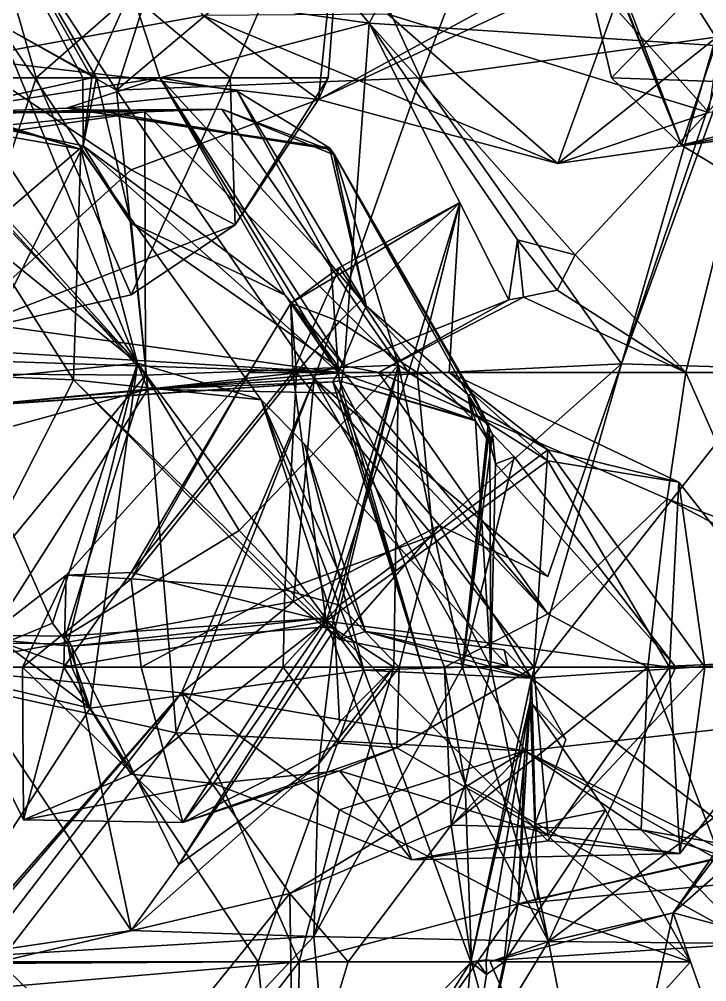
# Model space of a CAD drawing. Extents: x 290083 to 295691, y 4553739 to 4561622.
# Drawn here: x 293932.8 to 293974.4, y 4558709.7 to 4558767.9 of the extents above; entities that cross this region are included whole.
import ezdxf

# ---------------------------------------------------------------- set-up
doc = ezdxf.new("R2010")
doc.units = 0
doc.layers.add('Au_ppm_Pref_-_0_3', color=7, linetype='CONTINUOUS')

msp = doc.modelspace()

# ---------------------------------------------------------------- linework, layer by layer
at = {"layer": 'Au_ppm_Pref_-_0_3'}
for points in [[(293929.527, 4558765.541, 1824.184), (293943.93, 4558768.142, 1818.07), (293932.595, 4558784.515, 1819.103)], [(293941.845, 4558782.195, 1893.577), (293962.679, 4558783.685, 1895.039), (293953.97, 4558767.676, 1892.701)], [(293977.991, 4558766.121, 1894.786), (293953.97, 4558767.676, 1892.701), (293962.679, 4558783.685, 1895.039)], [(293977.991, 4558766.121, 1894.786), (293962.679, 4558783.685, 1895.039), (293976.051, 4558782.249, 1900.792)], [(293964.336, 4558783.5, 1871.486), (293952.18, 4558774.994, 1874.426), (293957.063, 4558764.377, 1873.189)], [(293957.063, 4558764.377, 1873.189), (293974.922, 4558766.833, 1869.67), (293964.336, 4558783.5, 1871.486)], [(293964.336, 4558783.5, 1871.486), (293974.922, 4558766.833, 1869.67), (293989.459, 4558782.708, 1870.657)], [(293938.682, 4558763.618, 1876.921), (293944.576, 4558782.195, 1873.242), (293926.735, 4558781.813, 1876.881)], [(293927.236, 4558781.921, 1888.694), (293939.581, 4558769.705, 1890.481), (293937.193, 4558764.377, 1889.831)], [(293936.642, 4558764.377, 1888.705), (293927.236, 4558781.921, 1888.694), (293937.193, 4558764.377, 1889.831)], [(293927.236, 4558781.921, 1888.694), (293937.482, 4558764.377, 1887.716), (293931.478, 4558767.673, 1882.766)], [(293927.236, 4558781.921, 1888.694), (293936.642, 4558764.377, 1888.705), (293937.482, 4558764.377, 1887.716)], [(293952.18, 4558774.994, 1874.426), (293944.576, 4558782.195, 1873.242), (293938.682, 4558763.618, 1876.921)], [(293953.97, 4558767.676, 1892.701), (293939.581, 4558769.705, 1890.481), (293941.845, 4558782.195, 1893.577)], [(293931.478, 4558767.673, 1882.766), (293938.682, 4558763.618, 1876.921), (293926.735, 4558781.813, 1876.881)], [(293964.779, 4558781.701, 1930.116), (293964.268, 4558781.472, 1930.281), (293972.857, 4558760.289, 1929.885)], [(293964.779, 4558780.513, 1930.841), (293972.857, 4558760.289, 1929.885), (293964.268, 4558781.472, 1930.281)], [(293964.779, 4558781.701, 1930.116), (293972.857, 4558760.289, 1929.885), (293979.771, 4558780.672, 1925.382)], [(293977.264, 4558781.603, 1805.11), (293964.779, 4558773.149, 1808.479), (293974.503, 4558762.281, 1811.107)], [(293927.385, 4558764.377, 1829.312), (293929.03, 4558781.034, 1828.733), (293933.828, 4558764.377, 1832.024)], [(293929.03, 4558781.034, 1828.733), (293939.581, 4558769.435, 1830.998), (293933.828, 4558764.377, 1832.024)], [(293939.581, 4558769.435, 1830.998), (293952.726, 4558781.037, 1829.916), (293945.568, 4558764.377, 1832.135)], [(293951.477, 4558764.377, 1829.312), (293945.568, 4558764.377, 1832.135), (293952.726, 4558781.037, 1829.916)], [(293964.779, 4558769.552, 1827.587), (293950.894, 4558763.048, 1823.489), (293952.726, 4558781.037, 1829.916)], [(293950.894, 4558763.048, 1823.489), (293951.477, 4558764.377, 1829.312), (293952.726, 4558781.037, 1829.916)], [(293977.379, 4558773.323, 1933.263), (293968.627, 4558764.377, 1934.406), (293964.779, 4558780.513, 1930.841)], [(293964.779, 4558780.513, 1930.841), (293968.627, 4558764.377, 1934.406), (293972.857, 4558760.289, 1929.885)], [(293990.633, 4558764.827, 1924.56), (293979.771, 4558780.672, 1925.382), (293972.857, 4558760.289, 1929.885)], [(293957.063, 4558764.377, 1873.189), (293952.18, 4558774.994, 1874.426), (293938.682, 4558763.618, 1876.921)], [(293970.672, 4558773.861, 1823.373), (293950.894, 4558763.048, 1823.489), (293964.779, 4558769.552, 1827.587)], [(293970.672, 4558773.861, 1823.373), (293965.383, 4558759.18, 1817.816), (293950.894, 4558763.048, 1823.489)], [(293970.672, 4558773.861, 1823.373), (293979.709, 4558770.593, 1822.399), (293965.383, 4558759.18, 1817.816)], [(293964.779, 4558773.149, 1808.479), (293955.09, 4558768.211, 1812.718), (293974.503, 4558762.281, 1811.107)], [(293991.104, 4558763.573, 1935.715), (293968.627, 4558764.377, 1934.406), (293977.379, 4558773.323, 1933.263)], [(293979.709, 4558770.593, 1822.399), (293989.175, 4558762.577, 1817.666), (293965.383, 4558759.18, 1817.816)], [(293941.308, 4558764.377, 1889.52), (293937.193, 4558764.377, 1889.831), (293939.581, 4558769.705, 1890.481)], [(293953.97, 4558767.676, 1892.701), (293941.308, 4558764.377, 1889.52), (293939.581, 4558769.705, 1890.481)], [(293945.568, 4558764.377, 1832.135), (293933.828, 4558764.377, 1832.024), (293939.581, 4558769.435, 1830.998)], [(293929.527, 4558765.541, 1824.184), (293950.894, 4558763.048, 1823.489), (293943.93, 4558768.142, 1818.07)], [(293943.93, 4558768.142, 1818.07), (293965.383, 4558759.18, 1817.816), (293955.09, 4558768.211, 1812.718)], [(293943.93, 4558768.142, 1818.07), (293950.894, 4558763.048, 1823.489), (293965.383, 4558759.18, 1817.816)], [(293955.09, 4558768.211, 1812.718), (293965.383, 4558759.18, 1817.816), (293974.503, 4558762.281, 1811.107)], [(293939.581, 4558755.599, 1885.78), (293940.577, 4558745.54, 1882.898), (293931.478, 4558767.673, 1882.766)], [(293939.581, 4558755.599, 1885.78), (293931.478, 4558767.673, 1882.766), (293937.482, 4558764.377, 1887.716)], [(293940.577, 4558745.54, 1882.898), (293938.682, 4558763.618, 1876.921), (293931.478, 4558767.673, 1882.766)], [(293952.457, 4558746.95, 1888.705), (293941.308, 4558764.377, 1889.52), (293953.97, 4558767.676, 1892.701)], [(293952.457, 4558746.95, 1888.705), (293953.97, 4558767.676, 1892.701), (293962.421, 4558750.939, 1892.073)], [(293962.936, 4558754.576, 1892.841), (293962.421, 4558750.939, 1892.073), (293953.97, 4558767.676, 1892.701)], [(293953.97, 4558767.676, 1892.701), (293966.433, 4558753.665, 1893.11), (293962.936, 4558754.576, 1892.841)], [(293977.991, 4558766.121, 1894.786), (293966.433, 4558753.665, 1893.11), (293953.97, 4558767.676, 1892.701)], [(293969.223, 4558747.082, 1871.305), (293974.922, 4558766.833, 1869.67), (293957.063, 4558764.377, 1873.189)], [(293974.922, 4558766.833, 1869.67), (293969.223, 4558747.082, 1871.305), (293975.15, 4558764.617, 1869.438)], [(293930.861, 4558761.052, 1861.946), (293936.523, 4558760.052, 1864.948), (293914.096, 4558766.625, 1863.768)], [(293914.096, 4558766.625, 1863.768), (293936.523, 4558760.052, 1864.948), (293924.97, 4558763.654, 1870.074)], [(293966.433, 4558753.665, 1893.11), (293977.991, 4558766.121, 1894.786), (293973.126, 4558746.559, 1890.71)], [(293982.566, 4558746.559, 1891.151), (293973.126, 4558746.559, 1890.71), (293977.991, 4558766.121, 1894.786)], [(293929.527, 4558765.541, 1824.184), (293928.543, 4558748.767, 1829.312), (293939.581, 4558758.808, 1827.456)], [(293939.581, 4558758.808, 1827.456), (293950.894, 4558763.048, 1823.489), (293929.527, 4558765.541, 1824.184)], [(293969.223, 4558747.082, 1871.305), (293975.412, 4558764.107, 1869.284), (293975.15, 4558764.617, 1869.438)], [(293990.633, 4558764.827, 1924.56), (293972.857, 4558760.289, 1929.885), (293991.912, 4558748.755, 1930.281)], [(293928.543, 4558748.767, 1829.312), (293927.385, 4558764.377, 1829.312), (293933.828, 4558764.377, 1832.024)], [(293935.654, 4558762.543, 1894.528), (293927.399, 4558762.214, 1895.169), (293941.308, 4558764.377, 1889.52)], [(293936.663, 4558760.25, 1888.705), (293937.193, 4558764.377, 1889.831), (293927.399, 4558762.214, 1895.169)], [(293941.308, 4558764.377, 1889.52), (293927.399, 4558762.214, 1895.169), (293937.193, 4558764.377, 1889.831)], [(293928.543, 4558748.767, 1829.312), (293933.828, 4558764.377, 1832.024), (293939.581, 4558751.257, 1833.685)], [(293939.581, 4558751.257, 1833.685), (293933.828, 4558764.377, 1832.024), (293945.568, 4558764.377, 1832.135)], [(293945.981, 4558763.564, 1891.993), (293935.654, 4558762.543, 1894.528), (293941.308, 4558764.377, 1889.52)], [(293936.663, 4558760.25, 1888.705), (293936.642, 4558764.377, 1888.705), (293937.193, 4558764.377, 1889.831)], [(293936.663, 4558760.25, 1888.705), (293937.482, 4558764.377, 1887.716), (293936.642, 4558764.377, 1888.705)], [(293936.663, 4558760.25, 1888.705), (293939.581, 4558755.599, 1885.78), (293937.482, 4558764.377, 1887.716)], [(293950.629, 4558746.177, 1877), (293957.063, 4558764.377, 1873.189), (293938.682, 4558763.618, 1876.921)], [(293945.868, 4558755.485, 1829.312), (293939.581, 4558751.257, 1833.685), (293945.568, 4558764.377, 1832.135)], [(293941.308, 4558764.377, 1889.52), (293951.654, 4558753.096, 1891.132), (293945.981, 4558763.564, 1891.993)], [(293952.106, 4558746.559, 1888.74), (293951.654, 4558753.096, 1891.132), (293941.308, 4558764.377, 1889.52)], [(293952.457, 4558746.95, 1888.705), (293948.875, 4558751.233, 1888.705), (293941.308, 4558764.377, 1889.52)], [(293952.106, 4558746.559, 1888.74), (293941.308, 4558764.377, 1889.52), (293948.875, 4558751.233, 1888.705)], [(293951.477, 4558764.377, 1829.312), (293945.868, 4558755.485, 1829.312), (293945.568, 4558764.377, 1832.135)], [(293951.477, 4558764.377, 1829.312), (293950.894, 4558763.048, 1823.489), (293945.868, 4558755.485, 1829.312)], [(293957.063, 4558764.377, 1873.189), (293950.629, 4558746.177, 1877), (293969.223, 4558747.082, 1871.305)], [(293991.104, 4558763.573, 1935.715), (293972.857, 4558760.289, 1929.885), (293968.627, 4558764.377, 1934.406)], [(293975.412, 4558764.107, 1869.284), (293969.223, 4558747.082, 1871.305), (293978.525, 4558746.792, 1866.835)], [(293936.523, 4558760.052, 1864.948), (293936.091, 4558746.103, 1870.488), (293924.97, 4558763.654, 1870.074)], [(293936.091, 4558746.103, 1870.488), (293925.201, 4558746.559, 1875.987), (293924.97, 4558763.654, 1870.074)], [(293945.981, 4558763.564, 1891.993), (293951.559, 4558760.141, 1895.764), (293935.654, 4558762.543, 1894.528)], [(293940.577, 4558745.54, 1882.898), (293950.629, 4558746.177, 1877), (293938.682, 4558763.618, 1876.921)], [(293953.791, 4558750.576, 1891.765), (293945.981, 4558763.564, 1891.993), (293951.654, 4558753.096, 1891.132)], [(293953.791, 4558750.576, 1891.765), (293951.559, 4558760.141, 1895.764), (293945.981, 4558763.564, 1891.993)], [(293991.104, 4558763.573, 1935.715), (293991.912, 4558748.755, 1930.281), (293972.857, 4558760.289, 1929.885)], [(293945.868, 4558755.485, 1829.312), (293950.894, 4558763.048, 1823.489), (293939.581, 4558758.808, 1827.456)], [(293927.399, 4558762.214, 1895.169), (293940.398, 4558762.312, 1900.539), (293918.12, 4558759.091, 1900.584)], [(293918.12, 4558759.091, 1900.584), (293940.398, 4558762.312, 1900.539), (293926.982, 4558761.019, 1905.404)], [(293940.398, 4558762.312, 1900.539), (293940.446, 4558746.389, 1905.779), (293926.982, 4558761.019, 1905.404)], [(293937.389, 4558762.417, 1894.947), (293927.399, 4558762.214, 1895.169), (293935.654, 4558762.543, 1894.528)], [(293927.399, 4558762.214, 1895.169), (293937.389, 4558762.417, 1894.947), (293945.059, 4558762.48, 1897.945)], [(293927.399, 4558762.214, 1895.169), (293945.059, 4558762.48, 1897.945), (293940.398, 4558762.312, 1900.539)], [(293930.262, 4558754.771, 1891.09), (293936.663, 4558760.25, 1888.705), (293927.399, 4558762.214, 1895.169)], [(293951.559, 4558760.141, 1895.764), (293951.427, 4558760.066, 1895.876), (293935.654, 4558762.543, 1894.528)], [(293935.654, 4558762.543, 1894.528), (293951.427, 4558760.066, 1895.876), (293937.389, 4558762.417, 1894.947)], [(293937.389, 4558762.417, 1894.947), (293951.427, 4558760.066, 1895.876), (293945.059, 4558762.48, 1897.945)], [(293945.059, 4558762.48, 1897.945), (293955.745, 4558746.997, 1900.853), (293940.398, 4558762.312, 1900.539)], [(293940.398, 4558762.312, 1900.539), (293955.745, 4558746.997, 1900.853), (293940.446, 4558746.389, 1905.779)], [(293945.059, 4558762.48, 1897.945), (293951.427, 4558760.066, 1895.876), (293951.897, 4558759.7, 1895.829)], [(293951.897, 4558759.7, 1895.829), (293955.745, 4558746.997, 1900.853), (293945.059, 4558762.48, 1897.945)], [(293965.383, 4558759.18, 1817.816), (293989.175, 4558762.577, 1817.666), (293974.503, 4558762.281, 1811.107)], [(293940.446, 4558746.389, 1905.779), (293916.931, 4558746.559, 1905.322), (293926.982, 4558761.019, 1905.404)], [(293939.951, 4558747.115, 1858.644), (293930.861, 4558761.052, 1861.946), (293928.014, 4558760.313, 1859.618)], [(293939.951, 4558747.115, 1858.644), (293936.523, 4558760.052, 1864.948), (293930.861, 4558761.052, 1861.946)], [(293928.991, 4558758.519, 1859.068), (293939.951, 4558747.115, 1858.644), (293928.014, 4558760.313, 1859.618)], [(293931.286, 4558749.416, 1888.811), (293936.663, 4558760.25, 1888.705), (293930.262, 4558754.771, 1891.09)], [(293931.286, 4558749.416, 1888.811), (293952.106, 4558746.559, 1888.74), (293936.663, 4558760.25, 1888.705)], [(293936.523, 4558760.052, 1864.948), (293947.443, 4558744.898, 1864.948), (293936.091, 4558746.103, 1870.488)], [(293947.443, 4558744.898, 1864.948), (293936.523, 4558760.052, 1864.948), (293939.951, 4558747.115, 1858.644)], [(293936.663, 4558760.25, 1888.705), (293952.106, 4558746.559, 1888.74), (293948.875, 4558751.233, 1888.705)], [(293936.663, 4558760.25, 1888.705), (293948.875, 4558751.233, 1888.705), (293939.581, 4558755.599, 1885.78)], [(293951.559, 4558760.141, 1895.764), (293951.813, 4558759.806, 1895.814), (293951.427, 4558760.066, 1895.876)], [(293951.813, 4558759.806, 1895.814), (293951.897, 4558759.7, 1895.829), (293951.427, 4558760.066, 1895.876)], [(293951.813, 4558759.806, 1895.814), (293951.559, 4558760.141, 1895.764), (293953.791, 4558750.576, 1891.765)], [(293959.939, 4558745.217, 1894.379), (293951.813, 4558759.806, 1895.814), (293953.791, 4558750.576, 1891.765)], [(293959.939, 4558745.217, 1894.379), (293951.897, 4558759.7, 1895.829), (293951.813, 4558759.806, 1895.814)], [(293960.276, 4558745.171, 1894.684), (293961.162, 4558743.431, 1894.75), (293951.897, 4558759.7, 1895.829)], [(293961.162, 4558743.431, 1894.75), (293955.745, 4558746.997, 1900.853), (293951.897, 4558759.7, 1895.829)], [(293960.276, 4558745.171, 1894.684), (293951.897, 4558759.7, 1895.829), (293959.939, 4558745.217, 1894.379)], [(293939.581, 4558758.808, 1827.456), (293928.543, 4558748.767, 1829.312), (293945.868, 4558755.485, 1829.312)], [(293939.951, 4558747.115, 1858.644), (293928.991, 4558758.519, 1859.068), (293926.323, 4558758.093, 1857.948)], [(293939.951, 4558747.115, 1858.644), (293926.323, 4558758.093, 1857.948), (293928.347, 4558745.974, 1854.043)], [(293949.226, 4558750.736, 1936.22), (293959.444, 4558756.831, 1936.22), (293952.18, 4558749.633, 1937.244)], [(293959.444, 4558756.831, 1936.22), (293949.226, 4558750.736, 1936.22), (293952.18, 4558752.9, 1934.106)], [(293959.444, 4558756.831, 1936.22), (293956.876, 4558746.559, 1938.434), (293952.18, 4558749.633, 1937.244)], [(293959.444, 4558756.831, 1936.22), (293952.18, 4558752.9, 1934.106), (293956.338, 4558746.559, 1934.26)], [(293958.798, 4558746.559, 1936.22), (293959.444, 4558756.831, 1936.22), (293956.338, 4558746.559, 1934.26)], [(293959.444, 4558756.831, 1936.22), (293958.798, 4558746.559, 1936.22), (293956.876, 4558746.559, 1938.434)], [(293945.868, 4558755.485, 1829.312), (293928.543, 4558748.767, 1829.312), (293939.581, 4558751.257, 1833.685)], [(293952.18, 4558746.818, 1888.619), (293940.577, 4558745.54, 1882.898), (293939.581, 4558755.599, 1885.78)], [(293952.18, 4558746.818, 1888.619), (293939.581, 4558755.599, 1885.78), (293948.875, 4558751.233, 1888.705)], [(293963.307, 4558751.117, 1892.271), (293962.421, 4558750.939, 1892.073), (293962.936, 4558754.576, 1892.841)], [(293965.338, 4558751.527, 1892.725), (293963.307, 4558751.117, 1892.271), (293962.936, 4558754.576, 1892.841)], [(293966.433, 4558753.665, 1893.11), (293965.338, 4558751.527, 1892.725), (293962.936, 4558754.576, 1892.841)], [(293966.433, 4558753.665, 1893.11), (293973.126, 4558746.559, 1890.71), (293965.338, 4558751.527, 1892.725)], [(293949.226, 4558750.736, 1936.22), (293949.349, 4558746.559, 1934.885), (293952.18, 4558752.9, 1934.106)], [(293952.18, 4558752.9, 1934.106), (293949.349, 4558746.559, 1934.885), (293956.338, 4558746.559, 1934.26)], [(293952.106, 4558746.559, 1888.74), (293953.791, 4558750.576, 1891.765), (293951.654, 4558753.096, 1891.132)], [(293952.457, 4558746.95, 1888.705), (293952.18, 4558746.818, 1888.619), (293948.875, 4558751.233, 1888.705)], [(293954.539, 4558746.559, 1888.705), (293962.421, 4558750.939, 1892.073), (293963.307, 4558751.117, 1892.271)], [(293963.307, 4558751.117, 1892.271), (293973.126, 4558746.559, 1890.71), (293954.539, 4558746.559, 1888.705)], [(293963.307, 4558751.117, 1892.271), (293965.338, 4558751.527, 1892.725), (293973.126, 4558746.559, 1890.71)], [(293946.698, 4558746.559, 1936.22), (293949.226, 4558750.736, 1936.22), (293949.564, 4558746.559, 1937.453)], [(293949.226, 4558750.736, 1936.22), (293946.698, 4558746.559, 1936.22), (293949.349, 4558746.559, 1934.885)], [(293949.226, 4558750.736, 1936.22), (293952.18, 4558749.633, 1937.244), (293949.564, 4558746.559, 1937.453)], [(293952.106, 4558746.559, 1888.74), (293960.222, 4558743.73, 1893.978), (293953.791, 4558750.576, 1891.765)], [(293962.421, 4558750.939, 1892.073), (293954.539, 4558746.559, 1888.705), (293952.457, 4558746.95, 1888.705)], [(293953.791, 4558750.576, 1891.765), (293960.222, 4558743.73, 1893.978), (293959.939, 4558745.217, 1894.379)], [(293931.286, 4558749.416, 1888.811), (293931.264, 4558747.805, 1888.824), (293952.106, 4558746.559, 1888.74)], [(293956.876, 4558746.559, 1938.434), (293949.564, 4558746.559, 1937.453), (293952.18, 4558749.633, 1937.244)], [(293931.282, 4558747.233, 1888.828), (293952.106, 4558746.559, 1888.74), (293931.264, 4558747.805, 1888.824)], [(293934.812, 4558731.393, 1854.803), (293939.951, 4558747.115, 1858.644), (293928.347, 4558745.974, 1854.043)], [(293929.836, 4558744.527, 1888.855), (293952.106, 4558746.559, 1888.74), (293931.282, 4558747.233, 1888.828)], [(293935.743, 4558730.147, 1855.014), (293939.951, 4558747.115, 1858.644), (293934.812, 4558731.393, 1854.803)], [(293937.084, 4558726.269, 1855.07), (293939.951, 4558747.115, 1858.644), (293935.743, 4558730.147, 1855.014)], [(293953.642, 4558728.549, 1858.734), (293939.951, 4558747.115, 1858.644), (293937.084, 4558726.269, 1855.07)], [(293947.443, 4558744.898, 1864.948), (293939.951, 4558747.115, 1858.644), (293953.642, 4558728.549, 1858.734)], [(293946.103, 4558737.002, 1905.899), (293940.446, 4558746.389, 1905.779), (293955.745, 4558746.997, 1900.853)], [(293951.172, 4558731.694, 1905.381), (293946.103, 4558737.002, 1905.899), (293955.745, 4558746.997, 1900.853)], [(293964.779, 4558734.22, 1875), (293969.223, 4558747.082, 1871.305), (293950.629, 4558746.177, 1877)], [(293955.745, 4558746.997, 1900.853), (293951.719, 4558731.233, 1905.302), (293951.172, 4558731.694, 1905.381)], [(293955.745, 4558746.997, 1900.853), (293951.883, 4558731.038, 1905.186), (293951.719, 4558731.233, 1905.302)], [(293955.457, 4558728.741, 1902.502), (293951.883, 4558731.038, 1905.186), (293955.745, 4558746.997, 1900.853)], [(293959.607, 4558728.741, 1899.179), (293955.457, 4558728.741, 1902.502), (293955.745, 4558746.997, 1900.853)], [(293961.162, 4558743.431, 1894.75), (293959.607, 4558728.741, 1899.179), (293955.745, 4558746.997, 1900.853)], [(293964.779, 4558734.22, 1875), (293958.228, 4558737.294, 1870.887), (293969.223, 4558747.082, 1871.305)], [(293969.223, 4558747.082, 1871.305), (293958.228, 4558737.294, 1870.887), (293963.789, 4558728.083, 1866.204)], [(293978.525, 4558746.792, 1866.835), (293969.223, 4558747.082, 1871.305), (293963.789, 4558728.083, 1866.204)], [(293927.602, 4558730.707, 1905.575), (293916.931, 4558746.559, 1905.322), (293940.446, 4558746.389, 1905.779)], [(293936.091, 4558746.103, 1870.488), (293927.211, 4558728.717, 1870.876), (293925.201, 4558746.559, 1875.987)], [(293935.609, 4558730.606, 1905.721), (293927.602, 4558730.707, 1905.575), (293940.446, 4558746.389, 1905.779)], [(293929.836, 4558744.527, 1888.855), (293951.771, 4558745.98, 1888.705), (293952.106, 4558746.559, 1888.74)], [(293946.103, 4558737.002, 1905.899), (293935.609, 4558730.606, 1905.721), (293940.446, 4558746.389, 1905.779)], [(293946.698, 4558746.559, 1936.22), (293939.581, 4558734.075, 1937.998), (293935.65, 4558734.299, 1936.22)], [(293946.698, 4558746.559, 1936.22), (293935.65, 4558734.299, 1936.22), (293939.581, 4558734.46, 1934.313)], [(293946.698, 4558746.559, 1936.22), (293949.564, 4558746.559, 1937.453), (293939.581, 4558734.075, 1937.998)], [(293949.564, 4558746.559, 1937.453), (293948.869, 4558733.423, 1942.159), (293939.581, 4558734.075, 1937.998)], [(293946.698, 4558746.559, 1936.22), (293939.581, 4558734.46, 1934.313), (293949.349, 4558746.559, 1934.885)], [(293951.368, 4558731.516, 1932.208), (293949.349, 4558746.559, 1934.885), (293939.581, 4558734.46, 1934.313)], [(293952.18, 4558746.818, 1888.619), (293952.392, 4558746.559, 1888.606), (293940.577, 4558745.54, 1882.898)], [(293952.392, 4558746.559, 1888.606), (293952.18, 4558745.295, 1888.284), (293940.577, 4558745.54, 1882.898)], [(293949.564, 4558746.559, 1937.453), (293957.812, 4558736.706, 1942.159), (293948.869, 4558733.423, 1942.159)], [(293956.338, 4558746.559, 1934.26), (293949.349, 4558746.559, 1934.885), (293951.368, 4558731.516, 1932.208)], [(293949.564, 4558746.559, 1937.453), (293956.876, 4558746.559, 1938.434), (293957.812, 4558736.706, 1942.159)], [(293964.779, 4558741.212, 1932.063), (293956.338, 4558746.559, 1934.26), (293951.368, 4558731.516, 1932.208)], [(293952.18, 4558746.051, 1888.875), (293952.106, 4558746.559, 1888.74), (293951.771, 4558745.98, 1888.705)], [(293960.222, 4558743.73, 1893.978), (293952.106, 4558746.559, 1888.74), (293952.18, 4558746.051, 1888.875)], [(293952.457, 4558746.95, 1888.705), (293952.392, 4558746.559, 1888.606), (293952.18, 4558746.818, 1888.619)], [(293964.779, 4558731.958, 1887.633), (293952.18, 4558745.295, 1888.284), (293952.392, 4558746.559, 1888.606)], [(293954.539, 4558746.559, 1888.705), (293952.392, 4558746.559, 1888.606), (293952.457, 4558746.95, 1888.705)], [(293954.539, 4558746.559, 1888.705), (293964.779, 4558731.958, 1887.633), (293952.392, 4558746.559, 1888.606)], [(293971.978, 4558738.921, 1888.705), (293954.539, 4558746.559, 1888.705), (293973.126, 4558746.559, 1890.71)], [(293954.539, 4558746.559, 1888.705), (293971.978, 4558738.921, 1888.705), (293964.779, 4558731.958, 1887.633)], [(293958.798, 4558746.559, 1936.22), (293956.338, 4558746.559, 1934.26), (293964.779, 4558741.212, 1932.063)], [(293956.876, 4558746.559, 1938.434), (293964.779, 4558741.887, 1940.602), (293957.812, 4558736.706, 1942.159)], [(293958.798, 4558746.559, 1936.22), (293964.779, 4558741.887, 1940.602), (293956.876, 4558746.559, 1938.434)], [(293958.798, 4558746.559, 1936.22), (293972.689, 4558739.927, 1936.22), (293964.779, 4558741.887, 1940.602)], [(293958.798, 4558746.559, 1936.22), (293964.779, 4558741.212, 1932.063), (293972.689, 4558739.927, 1936.22)], [(293978.525, 4558746.792, 1866.835), (293963.789, 4558728.083, 1866.204), (293989.079, 4558729.783, 1865.719)], [(293977.379, 4558736.898, 1891.926), (293971.978, 4558738.921, 1888.705), (293973.126, 4558746.559, 1890.71)], [(293982.566, 4558746.559, 1891.151), (293977.379, 4558736.898, 1891.926), (293973.126, 4558746.559, 1890.71)], [(293936.091, 4558746.103, 1870.488), (293949.381, 4558732.699, 1870.887), (293927.211, 4558728.717, 1870.876)], [(293928.347, 4558745.974, 1854.043), (293931.9, 4558730.188, 1854.951), (293934.812, 4558731.393, 1854.803)], [(293951.771, 4558745.98, 1888.705), (293929.819, 4558744.501, 1888.853), (293929.969, 4558744.542, 1888.274)], [(293929.819, 4558744.501, 1888.853), (293951.771, 4558745.98, 1888.705), (293929.836, 4558744.527, 1888.855)], [(293951.771, 4558745.98, 1888.705), (293929.969, 4558744.542, 1888.274), (293940.577, 4558745.54, 1882.898)], [(293952.18, 4558730.414, 1870.33), (293949.381, 4558732.699, 1870.887), (293936.091, 4558746.103, 1870.488)], [(293952.18, 4558730.414, 1870.33), (293936.091, 4558746.103, 1870.488), (293947.443, 4558744.898, 1864.948)], [(293942.295, 4558724.771, 1879.43), (293950.629, 4558746.177, 1877), (293940.577, 4558745.54, 1882.898)], [(293952.18, 4558745.295, 1888.284), (293951.771, 4558745.98, 1888.705), (293940.577, 4558745.54, 1882.898)], [(293950.629, 4558746.177, 1877), (293942.295, 4558724.771, 1879.43), (293963.374, 4558723.675, 1876.761)], [(293963.374, 4558723.675, 1876.761), (293942.621, 4558727.18, 1874.873), (293950.629, 4558746.177, 1877)], [(293942.621, 4558727.18, 1874.873), (293949.381, 4558732.699, 1870.887), (293950.629, 4558746.177, 1877)], [(293958.228, 4558737.294, 1870.887), (293950.629, 4558746.177, 1877), (293949.381, 4558732.699, 1870.887)], [(293964.779, 4558734.22, 1875), (293950.629, 4558746.177, 1877), (293958.228, 4558737.294, 1870.887)], [(293952.18, 4558746.051, 1888.875), (293951.771, 4558745.98, 1888.705), (293957.161, 4558728.741, 1888.705)], [(293957.161, 4558728.741, 1888.705), (293951.771, 4558745.98, 1888.705), (293952.18, 4558745.295, 1888.284)], [(293960.399, 4558743.623, 1894.1), (293960.222, 4558743.73, 1893.978), (293952.18, 4558746.051, 1888.875)], [(293960.399, 4558743.623, 1894.1), (293952.18, 4558746.051, 1888.875), (293961.32, 4558728.741, 1890.336)], [(293952.18, 4558746.051, 1888.875), (293957.161, 4558728.741, 1888.705), (293961.32, 4558728.741, 1890.336)], [(293929.969, 4558744.542, 1888.274), (293928.858, 4558742.351, 1888.128), (293940.577, 4558745.54, 1882.898)], [(293929.175, 4558727.658, 1882.965), (293940.577, 4558745.54, 1882.898), (293928.858, 4558742.351, 1888.128)], [(293942.295, 4558724.771, 1879.43), (293940.577, 4558745.54, 1882.898), (293929.175, 4558727.658, 1882.965)], [(293964.779, 4558731.958, 1887.633), (293958.527, 4558728.741, 1885.758), (293952.18, 4558745.295, 1888.284)], [(293957.161, 4558728.741, 1888.705), (293952.18, 4558745.295, 1888.284), (293958.527, 4558728.741, 1885.758)], [(293961.26, 4558742.286, 1894.326), (293961.234, 4558743.177, 1894.704), (293959.939, 4558745.217, 1894.379)], [(293959.939, 4558745.217, 1894.379), (293960.399, 4558743.623, 1894.1), (293961.26, 4558742.286, 1894.326)], [(293959.939, 4558745.217, 1894.379), (293960.222, 4558743.73, 1893.978), (293960.399, 4558743.623, 1894.1)], [(293959.939, 4558745.217, 1894.379), (293961.234, 4558743.177, 1894.704), (293960.276, 4558745.171, 1894.684)], [(293947.443, 4558744.898, 1864.948), (293950.044, 4558742.222, 1865.148), (293953.749, 4558730.893, 1869.358)], [(293947.443, 4558744.898, 1864.948), (293953.749, 4558730.893, 1869.358), (293952.18, 4558730.414, 1870.33)], [(293947.443, 4558744.898, 1864.948), (293953.642, 4558728.549, 1858.734), (293950.044, 4558742.222, 1865.148)], [(293961.234, 4558743.177, 1894.704), (293961.162, 4558743.431, 1894.75), (293960.276, 4558745.171, 1894.684)], [(293961.32, 4558728.741, 1890.336), (293961.26, 4558742.286, 1894.326), (293960.399, 4558743.623, 1894.1)], [(293961.234, 4558743.177, 1894.704), (293959.607, 4558728.741, 1899.179), (293961.162, 4558743.431, 1894.75)], [(293959.607, 4558728.741, 1899.179), (293961.234, 4558743.177, 1894.704), (293961.43, 4558742.82, 1894.732)], [(293961.43, 4558742.82, 1894.732), (293961.234, 4558743.177, 1894.704), (293961.26, 4558742.286, 1894.326)], [(293959.607, 4558728.741, 1899.179), (293961.43, 4558742.82, 1894.732), (293962.73, 4558741.452, 1894.645)], [(293961.602, 4558741.027, 1894.084), (293961.43, 4558742.82, 1894.732), (293961.26, 4558742.286, 1894.326)], [(293962.73, 4558741.452, 1894.645), (293961.43, 4558742.82, 1894.732), (293961.602, 4558741.027, 1894.084)], [(293950.044, 4558742.222, 1865.148), (293953.642, 4558728.549, 1858.734), (293962.357, 4558728.811, 1865.594)], [(293950.044, 4558742.222, 1865.148), (293962.357, 4558728.811, 1865.594), (293953.749, 4558730.893, 1869.358)], [(293964.779, 4558741.887, 1940.602), (293963.928, 4558728.741, 1942.159), (293957.812, 4558736.706, 1942.159)], [(293961.26, 4558742.286, 1894.326), (293961.32, 4558728.741, 1890.336), (293961.602, 4558741.027, 1894.084)], [(293964.779, 4558741.887, 1940.602), (293974.26, 4558728.741, 1940.689), (293963.928, 4558728.741, 1942.159)], [(293972.689, 4558739.927, 1936.22), (293974.26, 4558728.741, 1940.689), (293964.779, 4558741.887, 1940.602)], [(293964.779, 4558741.212, 1932.063), (293951.368, 4558731.516, 1932.208), (293972.121, 4558728.741, 1932.759)], [(293959.607, 4558728.741, 1899.179), (293962.73, 4558741.452, 1894.645), (293972.505, 4558728.741, 1894.645)], [(293962.73, 4558741.452, 1894.645), (293961.602, 4558741.027, 1894.084), (293972.505, 4558728.741, 1894.645)], [(293972.689, 4558739.927, 1936.22), (293964.779, 4558741.212, 1932.063), (293972.121, 4558728.741, 1932.759)], [(293961.602, 4558741.027, 1894.084), (293961.32, 4558728.741, 1890.336), (293972.505, 4558728.741, 1894.645)], [(293972.689, 4558739.927, 1936.22), (293972.121, 4558728.741, 1932.759), (293981.469, 4558728.741, 1936.22)], [(293972.689, 4558739.927, 1936.22), (293981.469, 4558728.741, 1936.22), (293974.26, 4558728.741, 1940.689)], [(293971.978, 4558738.921, 1888.705), (293970.822, 4558728.741, 1885.857), (293964.779, 4558731.958, 1887.633)], [(293971.978, 4558738.921, 1888.705), (293989.653, 4558729.561, 1889.323), (293970.822, 4558728.741, 1885.857)], [(293977.379, 4558736.898, 1891.926), (293989.653, 4558729.561, 1889.323), (293971.978, 4558738.921, 1888.705)], [(293958.228, 4558737.294, 1870.887), (293949.381, 4558732.699, 1870.887), (293952.18, 4558730.414, 1870.33)], [(293958.228, 4558737.294, 1870.887), (293952.18, 4558730.414, 1870.33), (293963.789, 4558728.083, 1866.204)], [(293946.103, 4558737.002, 1905.899), (293951.172, 4558731.694, 1905.381), (293935.609, 4558730.606, 1905.721)], [(293957.812, 4558736.706, 1942.159), (293952.18, 4558732.494, 1943.41), (293948.869, 4558733.423, 1942.159)], [(293957.812, 4558736.706, 1942.159), (293955.774, 4558728.741, 1943.854), (293952.18, 4558732.494, 1943.41)], [(293957.812, 4558736.706, 1942.159), (293963.928, 4558728.741, 1942.159), (293955.774, 4558728.741, 1943.854)], [(293935.65, 4558734.299, 1936.22), (293933.009, 4558728.741, 1939.318), (293928.457, 4558728.741, 1936.22)], [(293935.65, 4558734.299, 1936.22), (293928.457, 4558728.741, 1936.22), (293935.507, 4558728.741, 1934.299)], [(293935.65, 4558734.299, 1936.22), (293939.581, 4558734.075, 1937.998), (293933.009, 4558728.741, 1939.318)], [(293935.65, 4558734.299, 1936.22), (293935.507, 4558728.741, 1934.299), (293939.581, 4558734.46, 1934.313)], [(293939.581, 4558734.46, 1934.313), (293935.507, 4558728.741, 1934.299), (293951.368, 4558731.516, 1932.208)], [(293939.581, 4558734.075, 1937.998), (293940.178, 4558728.741, 1942.159), (293933.009, 4558728.741, 1939.318)], [(293939.581, 4558734.075, 1937.998), (293948.869, 4558733.423, 1942.159), (293940.178, 4558728.741, 1942.159)], [(293948.869, 4558733.423, 1942.159), (293948.767, 4558728.741, 1943.768), (293940.178, 4558728.741, 1942.159)], [(293948.869, 4558733.423, 1942.159), (293952.18, 4558732.494, 1943.41), (293948.767, 4558728.741, 1943.768)], [(293942.621, 4558727.18, 1874.873), (293927.211, 4558728.717, 1870.876), (293949.381, 4558732.699, 1870.887)], [(293955.774, 4558728.741, 1943.854), (293948.767, 4558728.741, 1943.768), (293952.18, 4558732.494, 1943.41)], [(293964.779, 4558731.958, 1887.633), (293970.822, 4558728.741, 1885.857), (293958.527, 4558728.741, 1885.758)], [(293931.9, 4558730.188, 1854.951), (293935.743, 4558730.147, 1855.014), (293934.812, 4558731.393, 1854.803)], [(293951.368, 4558731.516, 1932.208), (293935.507, 4558728.741, 1934.299), (293939.581, 4558722.278, 1934.066)], [(293951.172, 4558731.694, 1905.381), (293935.959, 4558730.007, 1905.729), (293935.609, 4558730.606, 1905.721)], [(293935.959, 4558730.007, 1905.729), (293951.172, 4558731.694, 1905.381), (293951.488, 4558731.171, 1905.387)], [(293944.551, 4558721.712, 1936.22), (293951.368, 4558731.516, 1932.208), (293939.581, 4558722.278, 1934.066)], [(293951.368, 4558731.516, 1932.208), (293944.551, 4558721.712, 1936.22), (293956.537, 4558717.085, 1936.22)], [(293951.488, 4558731.171, 1905.387), (293951.172, 4558731.694, 1905.381), (293951.719, 4558731.233, 1905.302)], [(293951.368, 4558731.516, 1932.208), (293956.537, 4558717.085, 1936.22), (293964.779, 4558718.24, 1932.72)], [(293951.368, 4558731.516, 1932.208), (293964.779, 4558718.24, 1932.72), (293972.121, 4558728.741, 1932.759)], [(293937.084, 4558726.269, 1855.07), (293931.9, 4558730.188, 1854.951), (293917.512, 4558730.898, 1855.264)], [(293937.084, 4558726.269, 1855.07), (293917.512, 4558730.898, 1855.264), (293927.093, 4558710.813, 1854.31)], [(293939.581, 4558712.827, 1905.889), (293927.602, 4558730.707, 1905.575), (293935.959, 4558730.007, 1905.729)], [(293935.959, 4558730.007, 1905.729), (293927.602, 4558730.707, 1905.575), (293935.609, 4558730.606, 1905.721)], [(293928.09, 4558711.126, 1900.129), (293927.602, 4558730.707, 1905.575), (293939.581, 4558712.827, 1905.889)], [(293951.488, 4558731.171, 1905.387), (293942.463, 4558716.815, 1905.918), (293935.959, 4558730.007, 1905.729)], [(293942.463, 4558716.815, 1905.918), (293951.488, 4558731.171, 1905.387), (293951.883, 4558731.038, 1905.186)], [(293942.463, 4558716.815, 1905.918), (293951.883, 4558731.038, 1905.186), (293950.919, 4558722.901, 1903.696)], [(293950.919, 4558722.901, 1903.696), (293951.883, 4558731.038, 1905.186), (293952.171, 4558725.42, 1903.745)], [(293951.488, 4558731.171, 1905.387), (293951.719, 4558731.233, 1905.302), (293951.883, 4558731.038, 1905.186)], [(293951.883, 4558731.038, 1905.186), (293955.457, 4558728.741, 1902.502), (293952.171, 4558725.42, 1903.745)], [(293953.749, 4558730.893, 1869.358), (293963.789, 4558728.083, 1866.204), (293952.18, 4558730.414, 1870.33)], [(293963.789, 4558728.083, 1866.204), (293953.749, 4558730.893, 1869.358), (293962.137, 4558729.782, 1866.077)], [(293953.749, 4558730.893, 1869.358), (293962.357, 4558728.811, 1865.594), (293962.137, 4558729.782, 1866.077)], [(293937.084, 4558726.269, 1855.07), (293935.988, 4558728.742, 1854.941), (293931.9, 4558730.188, 1854.951)], [(293931.9, 4558730.188, 1854.951), (293935.988, 4558728.742, 1854.941), (293935.743, 4558730.147, 1855.014)], [(293935.988, 4558728.742, 1854.941), (293937.084, 4558726.269, 1855.07), (293935.743, 4558730.147, 1855.014)], [(293942.463, 4558716.815, 1905.918), (293939.581, 4558712.827, 1905.889), (293935.959, 4558730.007, 1905.729)], [(293963.789, 4558728.083, 1866.204), (293962.137, 4558729.782, 1866.077), (293962.357, 4558728.811, 1865.594)], [(293989.079, 4558729.783, 1865.719), (293963.789, 4558728.083, 1866.204), (293977.379, 4558717.684, 1867.202)], [(293977.163, 4558712.027, 1888.033), (293970.822, 4558728.741, 1885.857), (293989.653, 4558729.561, 1889.323)], [(293942.621, 4558727.18, 1874.873), (293928.613, 4558711.178, 1875.974), (293927.211, 4558728.717, 1870.876)], [(293933.056, 4558719.513, 1936.22), (293928.457, 4558728.741, 1936.22), (293933.009, 4558728.741, 1939.318)], [(293928.457, 4558728.741, 1936.22), (293933.056, 4558719.513, 1936.22), (293935.507, 4558728.741, 1934.299)], [(293933.056, 4558719.513, 1936.22), (293933.009, 4558728.741, 1939.318), (293942.701, 4558719.344, 1940.823)], [(293942.701, 4558719.344, 1940.823), (293933.009, 4558728.741, 1939.318), (293940.178, 4558728.741, 1942.159)], [(293933.056, 4558719.513, 1936.22), (293939.581, 4558722.278, 1934.066), (293935.507, 4558728.741, 1934.299)], [(293937.084, 4558726.269, 1855.07), (293947.26, 4558710.923, 1855.389), (293953.642, 4558728.549, 1858.734)], [(293940.178, 4558728.741, 1942.159), (293948.767, 4558728.741, 1943.768), (293942.701, 4558719.344, 1940.823)], [(293942.701, 4558719.344, 1940.823), (293948.767, 4558728.741, 1943.768), (293952.18, 4558724.136, 1943.694)], [(293960.115, 4558710.923, 1859.587), (293953.642, 4558728.549, 1858.734), (293947.26, 4558710.923, 1855.389)], [(293952.18, 4558724.136, 1943.694), (293948.767, 4558728.741, 1943.768), (293955.774, 4558728.741, 1943.854)], [(293950.626, 4558712.452, 1899.563), (293950.919, 4558722.901, 1903.696), (293955.457, 4558728.741, 1902.502)], [(293950.626, 4558712.452, 1899.563), (293955.457, 4558728.741, 1902.502), (293959.607, 4558728.741, 1899.179)], [(293959.607, 4558728.741, 1899.179), (293964.809, 4558712.152, 1895.428), (293950.626, 4558712.452, 1899.563)], [(293955.457, 4558728.741, 1902.502), (293950.919, 4558722.901, 1903.696), (293952.171, 4558725.42, 1903.745)], [(293955.632, 4558723.859, 1942.159), (293952.18, 4558724.136, 1943.694), (293955.774, 4558728.741, 1943.854)], [(293963.789, 4558728.083, 1866.204), (293962.357, 4558728.811, 1865.594), (293953.642, 4558728.549, 1858.734)], [(293963.789, 4558728.083, 1866.204), (293953.642, 4558728.549, 1858.734), (293960.115, 4558710.923, 1859.587)], [(293964.779, 4558718.624, 1939.592), (293955.632, 4558723.859, 1942.159), (293963.928, 4558728.741, 1942.159)], [(293963.928, 4558728.741, 1942.159), (293955.632, 4558723.859, 1942.159), (293955.774, 4558728.741, 1943.854)], [(293961.32, 4558728.741, 1890.336), (293957.161, 4558728.741, 1888.705), (293959.775, 4558721.663, 1888.705)], [(293957.161, 4558728.741, 1888.705), (293958.527, 4558728.741, 1885.758), (293959.775, 4558721.663, 1888.705)], [(293958.929, 4558719.196, 1882.766), (293959.775, 4558721.663, 1888.705), (293958.527, 4558728.741, 1885.758)], [(293958.929, 4558719.196, 1882.766), (293958.527, 4558728.741, 1885.758), (293970.822, 4558728.741, 1885.857)], [(293958.929, 4558719.196, 1882.766), (293970.822, 4558728.741, 1885.857), (293970.421, 4558718.901, 1882.766)], [(293959.607, 4558728.741, 1899.179), (293972.505, 4558728.741, 1894.645), (293964.809, 4558712.152, 1895.428)], [(293964.809, 4558712.152, 1895.428), (293961.32, 4558728.741, 1890.336), (293959.775, 4558721.663, 1888.705)], [(293972.505, 4558728.741, 1894.645), (293961.32, 4558728.741, 1890.336), (293964.809, 4558712.152, 1895.428)], [(293964.779, 4558718.624, 1939.592), (293963.928, 4558728.741, 1942.159), (293974.26, 4558728.741, 1940.689)], [(293972.751, 4558717.468, 1936.22), (293964.779, 4558718.624, 1939.592), (293974.26, 4558728.741, 1940.689)], [(293972.751, 4558717.468, 1936.22), (293972.121, 4558728.741, 1932.759), (293964.779, 4558718.24, 1932.72)], [(293970.421, 4558718.901, 1882.766), (293970.822, 4558728.741, 1885.857), (293977.163, 4558712.027, 1888.033)], [(293981.469, 4558728.741, 1936.22), (293972.121, 4558728.741, 1932.759), (293972.751, 4558717.468, 1936.22)], [(293989.194, 4558728.741, 1900.584), (293977.379, 4558721.075, 1903.968), (293972.36, 4558713.88, 1901.964)], [(293989.194, 4558728.741, 1900.584), (293972.36, 4558713.88, 1901.964), (293979.259, 4558722.967, 1895.683)], [(293981.469, 4558728.741, 1936.22), (293972.751, 4558717.468, 1936.22), (293974.26, 4558728.741, 1940.689)], [(293960.115, 4558710.923, 1859.587), (293963.705, 4558726.671, 1865.748), (293963.789, 4558728.083, 1866.204)], [(293962.973, 4558714.44, 1870.689), (293963.789, 4558728.083, 1866.204), (293963.984, 4558719.225, 1868.646)], [(293963.789, 4558728.083, 1866.204), (293962.973, 4558714.44, 1870.689), (293964.153, 4558714.736, 1870.394)], [(293963.789, 4558728.083, 1866.204), (293963.705, 4558726.671, 1865.748), (293965.867, 4558724.374, 1865.933)], [(293963.984, 4558719.225, 1868.646), (293963.789, 4558728.083, 1866.204), (293965.867, 4558724.374, 1865.933)], [(293963.789, 4558728.083, 1866.204), (293964.153, 4558714.736, 1870.394), (293977.379, 4558717.684, 1867.202)], [(293942.621, 4558727.18, 1874.873), (293929.135, 4558711.505, 1876.006), (293928.613, 4558711.178, 1875.974)], [(293930.124, 4558710.923, 1876.021), (293929.135, 4558711.505, 1876.006), (293942.621, 4558727.18, 1874.873)], [(293942.295, 4558724.771, 1879.43), (293929.175, 4558727.658, 1882.965), (293931.561, 4558710.923, 1878.985)], [(293942.621, 4558727.18, 1874.873), (293949.722, 4558710.923, 1875.668), (293930.124, 4558710.923, 1876.021)], [(293942.621, 4558727.18, 1874.873), (293952.18, 4558720.109, 1873.765), (293949.722, 4558710.923, 1875.668)], [(293942.621, 4558727.18, 1874.873), (293963.374, 4558723.675, 1876.761), (293952.18, 4558720.109, 1873.765)], [(293960.115, 4558710.923, 1859.587), (293961.041, 4558711.038, 1859.995), (293963.705, 4558726.671, 1865.748)], [(293961.041, 4558711.038, 1859.995), (293962.132, 4558710.923, 1860.4), (293963.705, 4558726.671, 1865.748)], [(293963.705, 4558726.671, 1865.748), (293962.132, 4558710.923, 1860.4), (293968.267, 4558720.09, 1865.619)], [(293977.379, 4558716.671, 1878.743), (293991.618, 4558726.806, 1876.814), (293963.374, 4558723.675, 1876.761)], [(293963.374, 4558723.675, 1876.761), (293991.618, 4558726.806, 1876.814), (293977.379, 4558715.809, 1875.198)], [(293963.984, 4558719.225, 1868.646), (293963.705, 4558726.671, 1865.748), (293968.267, 4558720.09, 1865.619)], [(293963.984, 4558719.225, 1868.646), (293965.867, 4558724.374, 1865.933), (293963.705, 4558726.671, 1865.748)], [(293937.084, 4558726.269, 1855.07), (293927.093, 4558710.813, 1854.31), (293947.26, 4558710.923, 1855.389)], [(293942.295, 4558724.771, 1879.43), (293931.561, 4558710.923, 1878.985), (293949.167, 4558715.051, 1879.623)], [(293942.295, 4558724.771, 1879.43), (293949.167, 4558715.051, 1879.623), (293963.374, 4558723.675, 1876.761)], [(293942.701, 4558719.344, 1940.823), (293952.18, 4558724.136, 1943.694), (293955.632, 4558723.859, 1942.159)], [(293952.18, 4558722.467, 1940.068), (293942.701, 4558719.344, 1940.823), (293955.632, 4558723.859, 1942.159)], [(293964.779, 4558718.624, 1939.592), (293952.18, 4558722.467, 1940.068), (293955.632, 4558723.859, 1942.159)], [(293958.929, 4558719.196, 1882.766), (293963.374, 4558723.675, 1876.761), (293949.167, 4558715.051, 1879.623)], [(293952.18, 4558720.109, 1873.765), (293963.374, 4558723.675, 1876.761), (293962.973, 4558714.44, 1870.689)], [(293970.421, 4558718.901, 1882.766), (293963.374, 4558723.675, 1876.761), (293958.929, 4558719.196, 1882.766)], [(293962.973, 4558714.44, 1870.689), (293963.374, 4558723.675, 1876.761), (293977.379, 4558715.809, 1875.198)], [(293970.421, 4558718.901, 1882.766), (293977.379, 4558716.671, 1878.743), (293963.374, 4558723.675, 1876.761)], [(293950.919, 4558722.901, 1903.696), (293939.581, 4558712.827, 1905.889), (293942.463, 4558716.815, 1905.918)], [(293950.626, 4558712.452, 1899.563), (293939.581, 4558712.827, 1905.889), (293950.919, 4558722.901, 1903.696)], [(293977.163, 4558712.027, 1888.033), (293979.259, 4558722.967, 1895.683), (293964.809, 4558712.152, 1895.428)], [(293979.259, 4558722.967, 1895.683), (293972.36, 4558713.88, 1901.964), (293964.809, 4558712.152, 1895.428)], [(293933.056, 4558719.513, 1936.22), (293944.551, 4558721.712, 1936.22), (293939.581, 4558722.278, 1934.066)], [(293952.18, 4558722.467, 1940.068), (293944.551, 4558721.712, 1936.22), (293942.701, 4558719.344, 1940.823)], [(293944.551, 4558721.712, 1936.22), (293952.18, 4558722.467, 1940.068), (293956.537, 4558717.085, 1936.22)], [(293964.779, 4558718.624, 1939.592), (293956.537, 4558717.085, 1936.22), (293952.18, 4558722.467, 1940.068)], [(293944.551, 4558721.712, 1936.22), (293933.056, 4558719.513, 1936.22), (293942.701, 4558719.344, 1940.823)], [(293958.929, 4558719.196, 1882.766), (293960.155, 4558710.923, 1884.946), (293959.775, 4558721.663, 1888.705)], [(293960.155, 4558710.923, 1884.946), (293977.163, 4558712.027, 1888.033), (293959.775, 4558721.663, 1888.705)], [(293977.163, 4558712.027, 1888.033), (293964.809, 4558712.152, 1895.428), (293959.775, 4558721.663, 1888.705)], [(293989.62, 4558709.273, 1904.385), (293972.36, 4558713.88, 1901.964), (293977.379, 4558721.075, 1903.968)], [(293949.722, 4558710.923, 1875.668), (293952.18, 4558720.109, 1873.765), (293962.973, 4558714.44, 1870.689)], [(293962.132, 4558710.923, 1860.4), (293973.404, 4558710.923, 1864.948), (293968.267, 4558720.09, 1865.619)], [(293973.404, 4558710.923, 1864.948), (293963.984, 4558719.225, 1868.646), (293968.267, 4558720.09, 1865.619)], [(293952.702, 4558710.923, 1882.766), (293958.929, 4558719.196, 1882.766), (293949.167, 4558715.051, 1879.623)], [(293952.702, 4558710.923, 1882.766), (293960.155, 4558710.923, 1884.946), (293958.929, 4558719.196, 1882.766)], [(293962.973, 4558714.44, 1870.689), (293984.081, 4558719.262, 1870.887), (293964.154, 4558714.706, 1870.406)], [(293977.379, 4558715.809, 1875.198), (293984.081, 4558719.262, 1870.887), (293962.973, 4558714.44, 1870.689)], [(293962.973, 4558714.44, 1870.689), (293963.984, 4558719.225, 1868.646), (293973.404, 4558710.923, 1864.948)], [(293964.154, 4558714.706, 1870.406), (293984.081, 4558719.262, 1870.887), (293964.166, 4558714.708, 1870.4)], [(293964.166, 4558714.708, 1870.4), (293984.081, 4558719.262, 1870.887), (293977.379, 4558717.684, 1867.202)], [(293972.751, 4558717.468, 1936.22), (293956.537, 4558717.085, 1936.22), (293964.779, 4558718.624, 1939.592)], [(293970.421, 4558718.901, 1882.766), (293977.163, 4558712.027, 1888.033), (293986.264, 4558716.174, 1882.766)], [(293970.421, 4558718.901, 1882.766), (293986.264, 4558716.174, 1882.766), (293977.379, 4558716.671, 1878.743)], [(293956.537, 4558717.085, 1936.22), (293972.751, 4558717.468, 1936.22), (293964.779, 4558718.24, 1932.72)], [(293964.153, 4558714.736, 1870.394), (293964.166, 4558714.708, 1870.4), (293977.379, 4558717.684, 1867.202)], [(293949.167, 4558715.051, 1879.623), (293931.561, 4558710.923, 1878.985), (293939.581, 4558703.198, 1880.191)], [(293949.395, 4558700.009, 1883.755), (293949.167, 4558715.051, 1879.623), (293939.581, 4558703.198, 1880.191)], [(293952.702, 4558710.923, 1882.766), (293949.167, 4558715.051, 1879.623), (293949.395, 4558700.009, 1883.755)], [(293958.619, 4558694.59, 1864.948), (293949.564, 4558695.358, 1869.718), (293962.973, 4558714.44, 1870.689)], [(293949.722, 4558710.923, 1875.668), (293962.973, 4558714.44, 1870.689), (293949.564, 4558695.358, 1869.718)], [(293958.619, 4558694.59, 1864.948), (293962.973, 4558714.44, 1870.689), (293973.404, 4558710.923, 1864.948)], [(293964.153, 4558714.736, 1870.394), (293962.973, 4558714.44, 1870.689), (293964.159, 4558714.707, 1870.402)], [(293962.973, 4558714.44, 1870.689), (293964.154, 4558714.706, 1870.406), (293964.159, 4558714.707, 1870.402)], [(293964.154, 4558714.706, 1870.406), (293964.153, 4558714.736, 1870.394), (293964.159, 4558714.707, 1870.402)], [(293964.154, 4558714.706, 1870.406), (293964.166, 4558714.708, 1870.4), (293964.153, 4558714.736, 1870.394)], [(293968.19, 4558694.837, 1900.209), (293961.284, 4558710.923, 1900.584), (293972.36, 4558713.88, 1901.964)], [(293972.36, 4558713.88, 1901.964), (293961.284, 4558710.923, 1900.584), (293964.809, 4558712.152, 1895.428)], [(293980.16, 4558691.89, 1905.617), (293968.19, 4558694.837, 1900.209), (293972.36, 4558713.88, 1901.964)], [(293989.62, 4558709.273, 1904.385), (293980.16, 4558691.89, 1905.617), (293972.36, 4558713.88, 1901.964)], [(293950.626, 4558712.452, 1899.563), (293928.09, 4558711.126, 1900.129), (293939.581, 4558712.827, 1905.889)], [(293950.626, 4558712.452, 1899.563), (293939.581, 4558700.729, 1898.043), (293928.09, 4558711.126, 1900.129)], [(293950.626, 4558712.452, 1899.563), (293952.415, 4558691.765, 1895.198), (293939.581, 4558700.729, 1898.043)], [(293964.809, 4558712.152, 1895.428), (293952.415, 4558691.765, 1895.198), (293950.626, 4558712.452, 1899.563)], [(293968.19, 4558694.837, 1900.209), (293952.415, 4558691.765, 1895.198), (293964.809, 4558712.152, 1895.428)], [(293961.284, 4558710.923, 1900.584), (293968.19, 4558694.837, 1900.209), (293964.809, 4558712.152, 1895.428)], [(293977.163, 4558712.027, 1888.033), (293960.155, 4558710.923, 1884.946), (293964.82, 4558693.861, 1888.994)], [(293964.82, 4558693.861, 1888.994), (293983.081, 4558693.105, 1885.454), (293977.163, 4558712.027, 1888.033)], [(293927.093, 4558710.813, 1854.31), (293937.809, 4558691.733, 1853.793), (293947.26, 4558710.923, 1855.389)], [(293929.812, 4558693.541, 1894.617), (293928.09, 4558711.126, 1900.129), (293939.581, 4558700.729, 1898.043)], [(293929.138, 4558696.789, 1882.978), (293939.581, 4558703.198, 1880.191), (293931.561, 4558710.923, 1878.985)], [(293930.124, 4558710.923, 1876.021), (293949.722, 4558710.923, 1875.668), (293930.016, 4558709.251, 1875.954)], [(293930.016, 4558709.251, 1875.954), (293949.722, 4558710.923, 1875.668), (293939.581, 4558697.678, 1875.302)], [(293947.26, 4558710.923, 1855.389), (293937.809, 4558691.733, 1853.793), (293948.955, 4558693.199, 1859.667)], [(293949.722, 4558710.923, 1875.668), (293949.564, 4558695.358, 1869.718), (293939.581, 4558697.678, 1875.302)], [(293960.115, 4558710.923, 1859.587), (293947.26, 4558710.923, 1855.389), (293948.955, 4558693.199, 1859.667)], [(293958.619, 4558694.59, 1864.948), (293960.115, 4558710.923, 1859.587), (293948.955, 4558693.199, 1859.667)], [(293960.155, 4558710.923, 1884.946), (293952.702, 4558710.923, 1882.766), (293949.395, 4558700.009, 1883.755)], [(293960.155, 4558710.923, 1884.946), (293949.395, 4558700.009, 1883.755), (293964.82, 4558693.861, 1888.994)], [(293961.066, 4558710.168, 1860.246), (293958.619, 4558694.59, 1864.948), (293962.132, 4558710.923, 1860.4)], [(293958.619, 4558694.59, 1864.948), (293961.066, 4558710.168, 1860.246), (293960.115, 4558710.923, 1859.587)], [(293958.619, 4558694.59, 1864.948), (293973.404, 4558710.923, 1864.948), (293962.132, 4558710.923, 1860.4)], [(293960.516, 4558710.923, 1859.748), (293961.041, 4558711.038, 1859.995), (293960.115, 4558710.923, 1859.587)], [(293960.115, 4558710.923, 1859.587), (293961.066, 4558710.168, 1860.246), (293960.516, 4558710.923, 1859.748)], [(293961.066, 4558710.168, 1860.246), (293961.041, 4558711.038, 1859.995), (293960.516, 4558710.923, 1859.748)], [(293961.041, 4558711.038, 1859.995), (293961.066, 4558710.168, 1860.246), (293962.132, 4558710.923, 1860.4)], [(293927.093, 4558710.813, 1854.31), (293924.44, 4558692.406, 1847.492), (293937.809, 4558691.733, 1853.793)]]:
    msp.add_3dface(points, dxfattribs=at)

doc.saveas('drawing.dxf')
